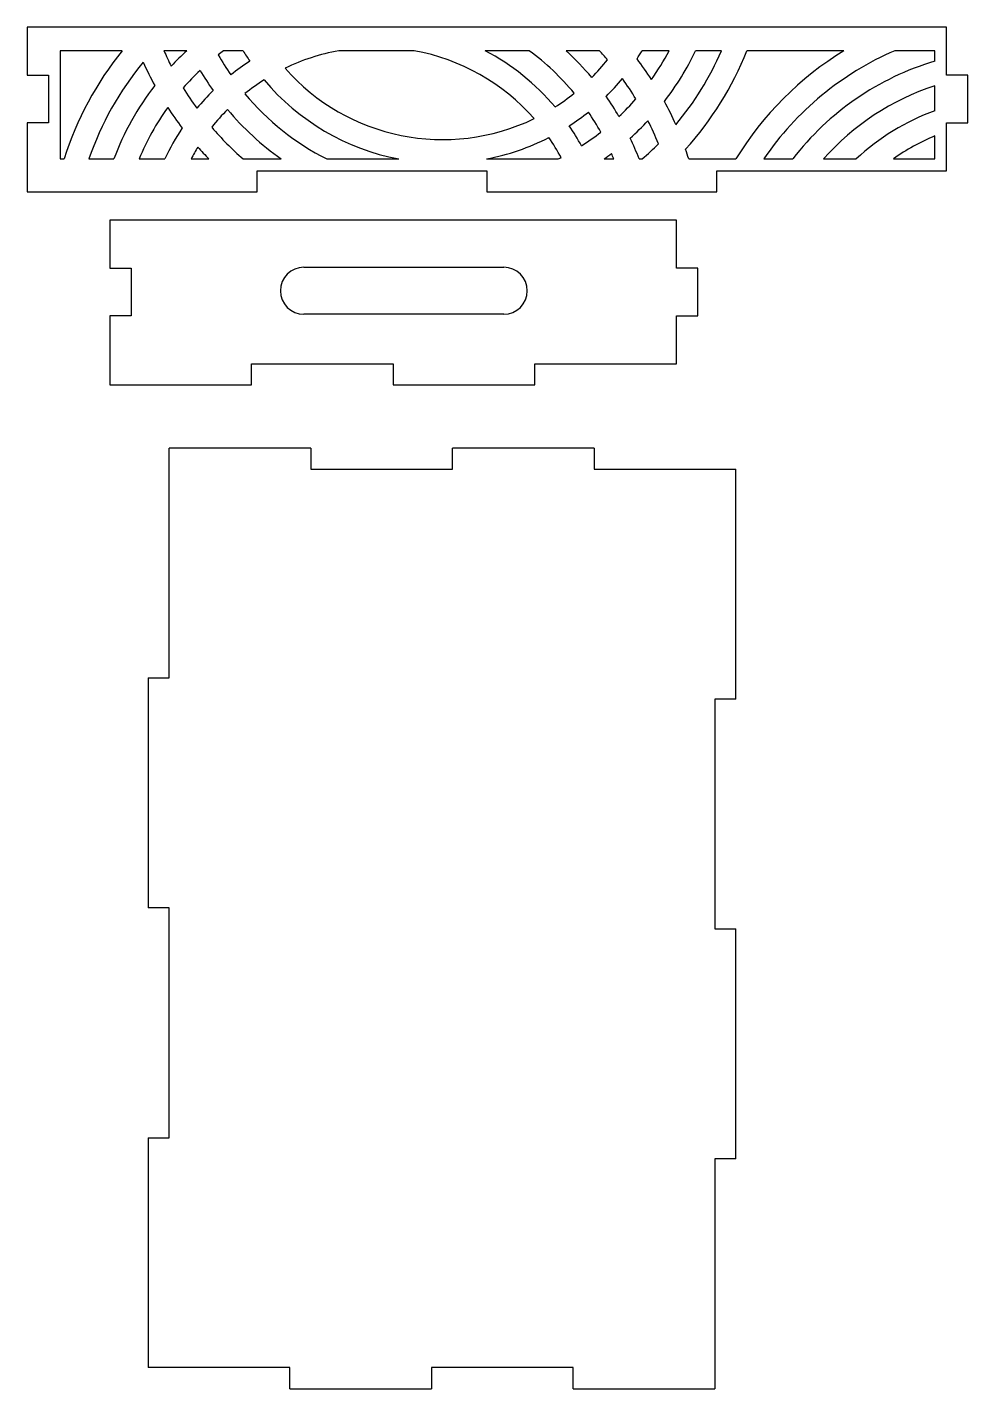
# Model space of a CAD drawing. Extents: x -506 to 861, y -43 to 544.
# Drawn here: x -506 to -106, y -43 to 536 of the extents above; entities that cross this region are included whole.
import ezdxf

# ---------------------------------------------------------------- set-up
doc = ezdxf.new("R2010")
doc.units = 0
doc.layers.add('VISIBLE__ANSI_', color=7, linetype='CONTINUOUS')

msp = doc.modelspace()

# ---------------------------------------------------------------- linework, layer by layer
at = {"layer": 'VISIBLE__ANSI_'}
for p, q in [((-114.89, 535.69), (-505.89, 535.69)), ((-505.89, 535.69), (-505.89, 515.36)), ((-114.89, 515.36), (-114.89, 535.69)), ((-491.89, 525.69), (-491.89, 479.69)), ((-465.45, 525.69), (-491.89, 525.69)), ((-438.06, 525.69), (-447.74, 525.69)), ((-414.04, 525.69), (-422.39, 525.69)), ((-341.33, 525.69), (-373.42, 525.69)), ((-292.36, 525.69), (-311.09, 525.69)), ((-262.53, 525.69), (-276.68, 525.69)), ((-232.86, 525.69), (-244.36, 525.69)), ((-210.66, 525.69), (-221.65, 525.69)), ((-158.58, 525.69), (-199.84, 525.69)), ((-119.89, 525.69), (-136.93, 525.69)), ((-119.89, 521.26), (-119.89, 525.69)), ((-505.89, 515.36), (-496.89, 515.36)), ((-496.89, 515.36), (-496.89, 495.02)), ((-105.89, 515.36), (-114.89, 515.36)), ((-105.89, 495.02), (-105.89, 515.36)), ((-119.89, 500.2), (-119.89, 510.78)), ((-496.89, 495.02), (-505.89, 495.02)), ((-505.89, 495.02), (-505.89, 465.69)), ((-114.89, 474.69), (-114.89, 495.02)), ((-114.89, 495.02), (-105.89, 495.02)), ((-119.89, 479.69), (-119.89, 489.47)), ((-491.89, 479.69), (-490.19, 479.69)), ((-479.66, 479.69), (-469.04, 479.69)), ((-458.3, 479.69), (-447.38, 479.69)), ((-436.22, 479.69), (-428.63, 479.69)), ((-414.07, 479.69), (-397.89, 479.69)), ((-378.53, 479.69), (-347.87, 479.69)), ((-310.54, 479.69), (-279.88, 479.69)), ((-260.52, 479.69), (-256.45, 479.69)), ((-245.71, 479.69), (-244.34, 479.69)), ((-224.56, 479.69), (-204.51, 479.69)), ((-192.61, 479.69), (-180.28, 479.69)), ((-167.3, 479.69), (-153.32, 479.69)), ((-137.54, 479.69), (-119.89, 479.69)), ((-408.14, 465.69), (-408.14, 474.69)), ((-408.14, 474.69), (-310.39, 474.69)), ((-310.39, 474.69), (-310.39, 465.69)), ((-212.64, 465.69), (-212.64, 474.69)), ((-212.64, 474.69), (-114.89, 474.69)), ((-505.89, 465.69), (-408.14, 465.69)), ((-310.39, 465.69), (-212.64, 465.69)), ((-470.74, 453.62), (-470.74, 433.29)), ((-229.74, 453.62), (-470.74, 453.62)), ((-229.74, 433.29), (-229.74, 453.62)), ((-470.74, 433.29), (-461.74, 433.29)), ((-461.74, 433.29), (-461.74, 412.95)), ((-388.24, 433.62), (-303.24, 433.62)), ((-220.74, 433.29), (-229.74, 433.29)), ((-220.74, 412.95), (-220.74, 433.29)), ((-461.74, 412.95), (-470.74, 412.95)), ((-470.74, 412.95), (-470.74, 383.62)), ((-303.24, 413.62), (-388.24, 413.62)), ((-229.74, 392.62), (-229.74, 412.95)), ((-229.74, 412.95), (-220.74, 412.95)), ((-410.49, 392.62), (-350.24, 392.62)), ((-410.49, 383.62), (-410.49, 392.62)), ((-350.24, 392.62), (-350.24, 383.62)), ((-289.99, 392.62), (-229.74, 392.62)), ((-289.99, 383.62), (-289.99, 392.62)), ((-470.74, 383.62), (-410.49, 383.62)), ((-350.24, 383.62), (-289.99, 383.62)), ((-445.47, 259.03), (-445.47, 356.78)), ((-385.22, 356.78), (-445.47, 356.78)), ((-385.22, 356.78), (-385.22, 347.78)), ((-324.97, 347.78), (-324.97, 356.78)), ((-264.72, 356.78), (-324.97, 356.78)), ((-264.72, 356.78), (-264.72, 347.78)), ((-385.22, 347.78), (-324.97, 347.78)), ((-264.72, 347.78), (-204.47, 347.78)), ((-204.47, 250.03), (-204.47, 347.78)), ((-454.47, 259.03), (-445.47, 259.03)), ((-454.47, 259.03), (-454.47, 161.28)), ((-204.47, 250.03), (-213.47, 250.03)), ((-213.47, 250.03), (-213.47, 152.28)), ((-445.47, 161.28), (-454.47, 161.28)), ((-445.47, 63.53), (-445.47, 161.28)), ((-213.47, 152.28), (-204.47, 152.28)), ((-204.47, 54.53), (-204.47, 152.28)), ((-454.47, 63.53), (-445.47, 63.53)), ((-454.47, 63.53), (-454.47, -34.22)), ((-204.47, 54.53), (-213.47, 54.53)), ((-213.47, 54.53), (-213.47, -43.22)), ((-394.22, -34.22), (-454.47, -34.22)), ((-394.22, -43.22), (-394.22, -34.22)), ((-333.97, -34.22), (-333.97, -43.22)), ((-273.72, -34.22), (-333.97, -34.22)), ((-273.72, -43.22), (-273.72, -34.22)), ((-394.22, -43.22), (-333.97, -43.22)), ((-273.72, -43.22), (-213.47, -43.22))]:
    msp.add_line(p, q, dxfattribs=at)
for centre, radius, start, end in [((-357.37, 437.92), 139.23, 140.91866, 162.54103), ((-329.2, 577.14), 129.23, 203.46423, 206.67916), ((-357.37, 437.92), 119.23, 132.59328, 137.0706), ((-357.37, 437.92), 109.23, 126.52701, 128.00077), ((-329.2, 577.14), 109.23, 209.12128, 214.40324), ((-357.37, 437.92), 99.23, 122.85388, 128.63239), ((-329.2, 577.14), 99.23, 211.23587, 214.26818), ((-357.37, 437.92), 89.23, 100.35917, 115.81105), ((-357.37, 437.92), 89.23, 41.311, 79.64083), ((-357.37, 437.92), 99.23, 40.06321, 62.19762), ((-357.37, 437.92), 109.23, 39.65303, 53.47299), ((-357.37, 437.92), 119.23, 39.85226, 47.40672), ((-329.2, 577.14), 89.23, 315.24216, 321.73498), ((-357.37, 437.92), 129.23, 40.5251, 42.78178), ((-329.2, 577.14), 99.23, 326.38689, 328.76413), ((-357.37, 437.92), 139.23, 32.87397, 37.26228), ((-329.2, 577.14), 109.23, 324.35337, 331.8952), ((-329.2, 577.14), 119.23, 322.25922, 334.43254), ((-329.2, 577.14), 129.23, 320.10488, 336.53577), ((-329.2, 577.14), 139.23, 317.88833, 338.31047), ((-85.75, 407.03), 139.23, 121.53913, 148.54137), ((-85.75, 407.03), 129.23, 113.33038, 145.78718), ((-85.75, 407.03), 119.23, 106.63895, 142.4518), ((-357.37, 437.92), 129.23, 140.10488, 161.14103), ((-329.2, 577.14), 139.23, 203.87132, 208.41393), ((-357.37, 437.92), 109.23, 133.3475, 138.7885), ((-329.2, 577.14), 119.23, 210.10195, 215.00469), ((-329.2, 577.14), 89.23, 221.311, 295.81105), ((-357.37, 437.92), 119.23, 142.25922, 159.49118), ((-329.2, 577.14), 129.23, 211.36659, 215.97757), ((-357.37, 437.92), 89.23, 122.36955, 128.81224), ((-329.2, 577.14), 99.23, 220.06321, 259.15961), ((-329.2, 577.14), 99.23, 314.4505, 320.35429), ((-357.37, 437.92), 129.23, 31.36659, 35.97757), ((-85.75, 407.03), 109.23, 108.2133, 138.30046), ((-357.37, 437.92), 99.23, 134.4505, 140.35429), ((-329.2, 577.14), 109.23, 219.65303, 243.15541), ((-329.2, 577.14), 89.23, 302.36955, 308.81224), ((-357.37, 437.92), 119.23, 30.10195, 35.00469), ((-329.2, 577.14), 109.23, 313.3475, 318.7885), ((-357.37, 437.92), 139.23, 23.87132, 28.41393), ((-357.37, 437.92), 109.23, 144.35337, 157.51586), ((-329.2, 577.14), 139.23, 212.87397, 217.26228), ((-357.37, 437.92), 89.23, 135.24216, 141.73498), ((-329.2, 577.14), 119.23, 219.85226, 234.82521), ((-329.2, 577.14), 99.23, 302.85388, 308.63239), ((-357.37, 437.92), 109.23, 29.12128, 34.40324), ((-85.75, 407.03), 99.23, 110.12412, 132.92327), ((-357.37, 437.92), 99.23, 146.38689, 155.10422), ((-329.2, 577.14), 129.23, 220.5251, 228.95068), ((-357.37, 437.92), 99.23, 28.48966, 34.26818), ((-329.2, 577.14), 119.23, 311.99792, 317.0706), ((-357.37, 437.92), 129.23, 21.90124, 26.67916), ((-329.2, 577.14), 99.23, 280.84039, 297.05884), ((-357.37, 437.92), 89.23, 28.30981, 34.7525), ((-329.2, 577.14), 109.23, 302.71881, 308.00077), ((-357.37, 437.92), 119.23, 20.50882, 25.12413), ((-85.75, 407.03), 89.23, 112.49578, 125.47825), ((-357.37, 437.92), 89.23, 148.35613, 152.08575), ((-329.2, 577.14), 139.23, 221.58847, 224.42518), ((-329.2, 577.14), 119.23, 305.17479, 307.0201), ((-357.37, 437.92), 109.23, 22.48414, 23.77455), ((-329.2, 577.14), 129.23, 311.04932, 315.22081), ((-357.37, 437.92), 139.23, 17.45897, 19.23372), ((-329.2, 577.14), 109.23, 296.84459, 297.46902), ((-388.24, 423.62), 10, 90, 270), ((-303.24, 423.62), 10, 270, 90)]:
    msp.add_arc(centre, radius, start, end, dxfattribs=at)

doc.saveas('drawing.dxf')
